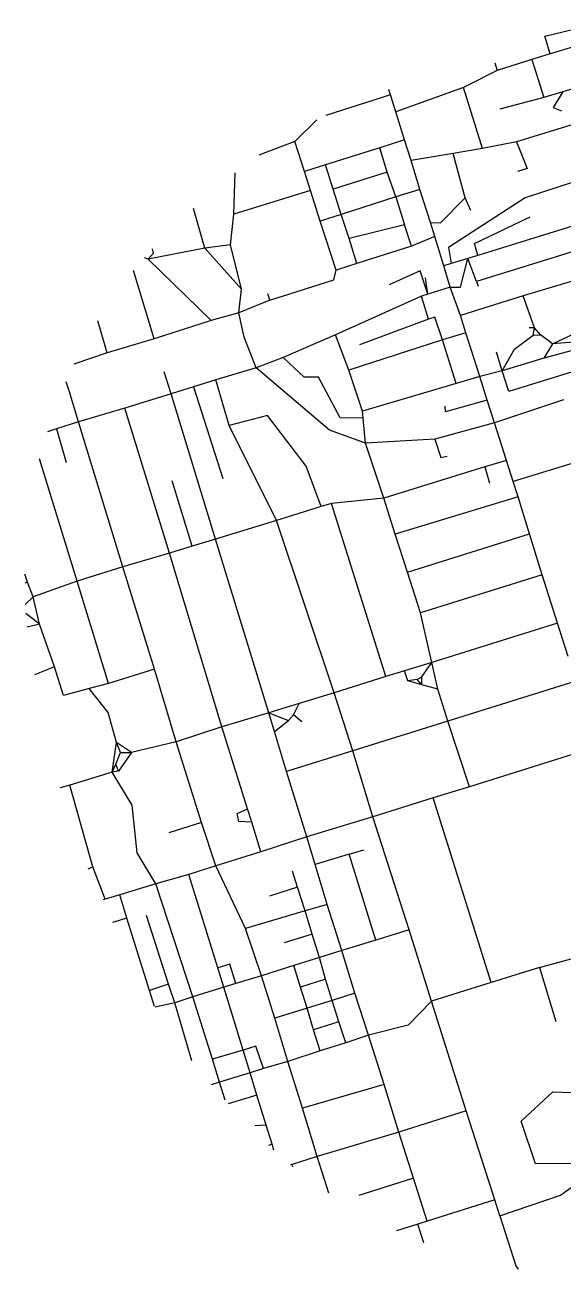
# Model space of a CAD drawing. Header units: metres. Extents: x 628297 to 631448, y 4835165 to 4838004.
# Drawn here: x 628297 to 629395, y 4835268 to 4837804 of the extents above; entities that cross this region are included whole.
import ezdxf

# ---------------------------------------------------------------- set-up
doc = ezdxf.new("R2010")
doc.units = ezdxf.units.M

msp = doc.modelspace()

# ---------------------------------------------------------------- linework, layer by layer
at = {"layer": 'ROADS'}
for points in [[(629368, 4837745), (629357.6, 4837780.8), (629453.6, 4837803.8)], [(629529.3, 4837793.3), (629368, 4837745)], [(629368, 4837745), (629331, 4837733.3)], [(629255.3, 4837726.7), (629260.4, 4837710.9)], [(629331, 4837733.3), (629260.4, 4837710.9)], [(629331, 4837733.3), (629355.5, 4837656)], [(629260.4, 4837710.9), (629191.4, 4837676.2)], [(629468, 4837689.7), (629393.8, 4837667.4)], [(629042.9, 4837661.2), (629039.5, 4837671.9)], [(629191.4, 4837676.2), (629053.7, 4837626.7)], [(629230.5, 4837551.8), (629191.4, 4837676.2)], [(629393.8, 4837667.4), (629355.5, 4837656)], [(629393.8, 4837667.4), (629374.2, 4837635.7), (629391.1, 4837628.7)], [(629042.9, 4837661.2), (628910.6, 4837619)], [(629053.7, 4837626.7), (629042.9, 4837661.2)], [(629355.5, 4837656), (629265.5, 4837631.9)], [(629071.4, 4837569.3), (629053.7, 4837626.7)], [(628892.3, 4837610.2), (628847.4, 4837566.4)], [(629425.8, 4837604.1), (629299.8, 4837565.4)], [(628847.4, 4837566.4), (628773.9, 4837538.3)], [(628867, 4837505.2), (628847.4, 4837566.4)], [(629071.4, 4837569.3), (629020.6, 4837553.3)], [(629084.5, 4837527.4), (629071.4, 4837569.3)], [(629299.8, 4837565.4), (629230.5, 4837551.8)], [(629299.8, 4837565.4), (629321.2, 4837511), (629301.7, 4837505.1)], [(629020.6, 4837553.3), (628909.8, 4837518.7)], [(629035.6, 4837503.8), (629020.6, 4837553.3)], [(629170.3, 4837541.5), (629084.5, 4837527.4)], [(629640, 4837556.6), (629317.4, 4837451.4), (629161.1, 4837350.2), (629166.2, 4837317.2)], [(629230.5, 4837551.8), (629170.3, 4837541.5)], [(629195.1, 4837451.3), (629170.3, 4837541.5)], [(628909.8, 4837518.7), (628867, 4837505.2)], [(628925.5, 4837468.8), (628909.8, 4837518.7)], [(629102.8, 4837468.4), (629084.5, 4837527.4)], [(628722.9, 4837417.9), (628725.9, 4837502.5)], [(628879.6, 4837466.1), (628867, 4837505.2)], [(629035.6, 4837503.8), (628925.5, 4837468.8)], [(629053.2, 4837453), (629035.6, 4837503.8)], [(628879.6, 4837466.1), (628722.9, 4837417.9)], [(628899.5, 4837403.8), (628879.6, 4837466.1)], [(628941.9, 4837417), (628925.5, 4837468.8)], [(629102.8, 4837468.4), (629053.2, 4837453)], [(629124.3, 4837401.1), (629102.8, 4837468.4)], [(629053.2, 4837453), (628941.9, 4837417)], [(629053.2, 4837453), (629071.2, 4837396.5)], [(629124.3, 4837401.1), (629144.4, 4837400), (629195.1, 4837451.3)], [(629206.8, 4837425.7), (629195.1, 4837451.3)], [(628663.9, 4837348.5), (628640.5, 4837429.6)], [(628716.1, 4837355.6), (628722.9, 4837417.9)], [(628941.9, 4837417), (628899.5, 4837403.8)], [(628958.2, 4837368.1), (628941.9, 4837417)], [(629220.9, 4837333.9), (629213.9, 4837358.4), (629327.8, 4837412.8)], [(628931.5, 4837303.5), (628899.5, 4837403.8)], [(629071.2, 4837396.5), (628958.2, 4837368.1)], [(629085.6, 4837352.8), (629071.2, 4837396.5)], [(629133.1, 4837372.3), (629124.3, 4837401.1)], [(629414.1, 4837393.3), (629220.9, 4837333.9)], [(628974.3, 4837317.3), (628958.2, 4837368.1)], [(629133.1, 4837372.3), (629085.6, 4837352.8)], [(629137.9, 4837356.5), (629133.1, 4837372.3)], [(628663.9, 4837348.5), (628548.4, 4837326.1)], [(628548.4, 4837326.1), (628559, 4837338.4), (628557.1, 4837347.4)], [(628716.1, 4837355.6), (628663.9, 4837348.5)], [(628739, 4837265.3), (628663.9, 4837348.5)], [(628739, 4837265.3), (628716.1, 4837355.6)], [(629085.6, 4837352.8), (628974.3, 4837317.3)], [(629151.7, 4837312.4), (629137.9, 4837356.5)], [(629220.9, 4837333.9), (629200.4, 4837327.7)], [(629428.9, 4837345.7), (629218.1, 4837280.9)], [(628548.4, 4837326.1), (628541, 4837328.8)], [(628676.9, 4837201), (628548.4, 4837326.1)], [(628974.3, 4837317.3), (628931.5, 4837303.5)], [(629166.2, 4837317.2), (629151.7, 4837312.4)], [(629164.1, 4837268.9), (629151.7, 4837312.4)], [(629164.1, 4837268.9), (629185.5, 4837268.9), (629200.4, 4837327.7)], [(629200.4, 4837327.7), (629166.2, 4837317.2)], [(629218.1, 4837280.9), (629200.4, 4837327.7)], [(628560.5, 4837163.5), (628518.5, 4837302.8)], [(628796.7, 4837242.5), (628926.8, 4837284.2), (628931.5, 4837303.5)], [(629118.8, 4837254.8), (629103.1, 4837302.2), (629039.7, 4837273.9)], [(629118.8, 4837254.8), (629114.2, 4837288)], [(629447.8, 4837291.6), (629312.9, 4837251.3)], [(628733.6, 4837216.9), (628739, 4837265.3)], [(629164.1, 4837268.9), (629118.8, 4837254.8)], [(629185.1, 4837211.4), (629164.1, 4837268.9)], [(629218.1, 4837280.9), (629221.3, 4837271.3)], [(628796.7, 4837242.5), (628733.6, 4837216.9)], [(628796.7, 4837242.5), (628792.4, 4837255.6)], [(629106.2, 4837250.9), (628930.4, 4837172.3)], [(629118.8, 4837254.8), (629106.2, 4837250.9)], [(629120.4, 4837203.9), (629106.2, 4837250.9)], [(629312.9, 4837251.3), (629185.1, 4837211.4)], [(629336.3, 4837186.1), (629312.9, 4837251.3)], [(628733.6, 4837216.9), (628676.9, 4837201)], [(628744, 4837167.5), (628733.6, 4837216.9)], [(629148.9, 4837161.7), (629133.3, 4837207.7), (629120.4, 4837203.9)], [(629196.3, 4837176.2), (629185.1, 4837211.4)], [(628464.9, 4837135.4), (628445.6, 4837200.8)], [(628676.9, 4837201), (628560.5, 4837163.5)], [(629120.4, 4837203.9), (628979.3, 4837151.9)], [(629336.3, 4837186.1), (629325.4, 4837186.1)], [(629333.9, 4837171), (629336.3, 4837186.1)], [(629348.7, 4837172.1), (629336.3, 4837186.1)], [(628560.5, 4837163.5), (628464.9, 4837135.4)], [(628768.6, 4837105), (628744, 4837167.5)], [(628930.4, 4837172.3), (628824, 4837126)], [(628957.6, 4837100.3), (628930.4, 4837172.3)], [(629148.9, 4837161.7), (628957.6, 4837100.3)], [(629196.3, 4837176.2), (629148.9, 4837161.7)], [(629176.6, 4837072.9), (629148.9, 4837161.7)], [(629224.7, 4837087), (629196.3, 4837176.2)], [(629270.1, 4837098.3), (629295.5, 4837142.9), (629333.9, 4837171)], [(629333.9, 4837171), (629348.7, 4837172.1)], [(629373.2, 4837153.7), (629348.7, 4837172.1)], [(629502.4, 4837163.7), (629355.2, 4837124.4)], [(629373.2, 4837153.7), (629428.1, 4837179.2)], [(629502.4, 4837163.7), (629373.2, 4837153.7)], [(628464.9, 4837135.4), (628396.8, 4837112.2)], [(629270.1, 4837098.3), (629258.9, 4837136.6)], [(629373.2, 4837153.7), (629355.2, 4837124.4)], [(628768.6, 4837105), (628686.4, 4837080.1)], [(628824, 4837126), (628768.6, 4837105)], [(628991.5, 4836951.4), (628918.3, 4836977.5), (628768.6, 4837105)], [(628986.6, 4837002.4), (628939.7, 4837003), (628895.5, 4837085.4), (628866.7, 4837085.6), (628824, 4837126)], [(629355.2, 4837124.4), (629270.1, 4837098.3)], [(628595.2, 4837051.5), (628581.1, 4837096.5)], [(628686.4, 4837080.1), (628641, 4837065.8)], [(628713.9, 4836987.4), (628686.4, 4837080.1)], [(628985.6, 4837016.7), (628957.6, 4837100.3)], [(629224.7, 4837087), (629176.6, 4837072.9)], [(629270.1, 4837098.3), (629224.7, 4837087)], [(629239.8, 4837039.1), (629224.7, 4837087)], [(629431.4, 4837102.1), (629283.7, 4837056.4), (629270.1, 4837098.3)], [(628387.2, 4837057.7), (628381.4, 4837076.5)], [(628406.5, 4836994.6), (628387.2, 4837057.7)], [(628641, 4837065.8), (628595.2, 4837051.5)], [(628641, 4837065.8), (628701, 4836878.9)], [(629176.6, 4837072.9), (628985.6, 4837016.7)], [(628595.2, 4837051.5), (628500.9, 4837022.8)], [(628685.7, 4836755.8), (628595.2, 4837051.5)], [(629239.8, 4837039.1), (629154.7, 4837015), (629154.2, 4837026.5)], [(629254.5, 4836992.7), (629239.8, 4837039.1)], [(629395.7, 4837039.4), (629254.5, 4836992.7)], [(628500.9, 4837022.8), (628406.5, 4836994.6)], [(628591.9, 4836726.7), (628500.9, 4837022.8)], [(628901.4, 4836822.1), (628870.5, 4836904.6), (628791.5, 4837007.6), (628713.9, 4836987.4)], [(628986.6, 4837002.4), (628985.6, 4837016.7)], [(628361.1, 4836980.2), (628343, 4836974.5)], [(628406.5, 4836994.6), (628361.1, 4836980.2)], [(628361.1, 4836980.2), (628381.3, 4836911.7)], [(628496.5, 4836699), (628406.5, 4836994.6)], [(628809.9, 4836793.8), (628713.9, 4836987.4)], [(628991.5, 4836951.4), (628986.6, 4837002.4)], [(629254.5, 4836992.7), (629133, 4836959.5)], [(629279.2, 4836915.9), (629254.5, 4836992.7)], [(629133, 4836959.5), (628991.5, 4836951.4)], [(629133, 4836959.5), (629145.3, 4836922), (629158.2, 4836924.8)], [(629028.8, 4836839.2), (628991.5, 4836951.4)], [(628403.6, 4836669.9), (628326.5, 4836919.2)], [(629234.8, 4836902.7), (629028.8, 4836839.2)], [(629279.2, 4836915.9), (629234.8, 4836902.7)], [(629234.8, 4836902.7), (629244.7, 4836869.7)], [(629292.9, 4836873.1), (629279.2, 4836915.9)], [(629434.6, 4836916.4), (629292.9, 4836873.1)], [(628638.3, 4836741.1), (628597.6, 4836874.5)], [(629302.8, 4836841.9), (629292.9, 4836873.1)], [(628922, 4836828.1), (628901.4, 4836822.1)], [(629028.8, 4836839.2), (628922, 4836828.1)], [(629033.2, 4836475.5), (628922, 4836828.1)], [(629052.4, 4836765.8), (629028.8, 4836839.2)], [(629302.8, 4836841.9), (629052.4, 4836765.8)], [(629326.4, 4836766.6), (629302.8, 4836841.9)], [(628901.4, 4836822.1), (628809.9, 4836793.8)], [(628809.9, 4836793.8), (628685.7, 4836755.8)], [(628927.8, 4836442.3), (628809.9, 4836793.8)], [(628685.7, 4836755.8), (628638.3, 4836741.1)], [(628794.3, 4836401.5), (628685.7, 4836755.8)], [(629077.1, 4836688.4), (629052.4, 4836765.8)], [(629077.1, 4836688.4), (629326.4, 4836766.6)], [(629351.8, 4836682.5), (629326.4, 4836766.6)], [(628591.9, 4836726.7), (628496.5, 4836699)], [(628638.3, 4836741.1), (628591.9, 4836726.7)], [(628698.6, 4836373.1), (628591.9, 4836726.7)], [(628496.5, 4836699), (628403.6, 4836669.9)], [(628561.4, 4836490.7), (628496.5, 4836699)], [(628302.2, 4836667.7), (628297, 4836684.4)], [(629103.7, 4836605.1), (629077.1, 4836688.4)], [(629351.8, 4836682.5), (629103.7, 4836605.1)], [(629383.5, 4836584.3), (629351.8, 4836682.5)], [(628302.2, 4836667.7), (628296.9, 4836666.1)], [(628313.7, 4836637.9), (628302.2, 4836667.7)], [(628403.6, 4836669.9), (628313.7, 4836637.9)], [(628467.6, 4836461.5), (628403.6, 4836669.9)], [(628297.4, 4836622), (628313.7, 4836637.9)], [(628326.6, 4836582.2), (628313.7, 4836637.9)], [(628326.6, 4836582.2), (628299.1, 4836604)], [(629126.7, 4836504), (629103.7, 4836605.1)], [(628326.6, 4836582.2), (628301.8, 4836576.1)], [(628357.2, 4836494.9), (628326.6, 4836582.2)], [(629383.5, 4836584.3), (629126.7, 4836504)], [(629404.9, 4836516.2), (629383.5, 4836584.3)], [(629126.7, 4836504), (629071.3, 4836486.9)], [(629106.5, 4836475.1), (629126.7, 4836504)], [(629139.2, 4836449.9), (629126.7, 4836504)], [(628357.2, 4836494.9), (628316.3, 4836479.1)], [(628427.8, 4836450.8), (628375.4, 4836436.8), (628357.2, 4836494.9)], [(628561.4, 4836490.7), (628467.6, 4836461.5)], [(628605.7, 4836342.6), (628561.4, 4836490.7)], [(629033.2, 4836475.5), (628927.8, 4836442.3)], [(629071.3, 4836486.9), (629033.2, 4836475.5)], [(629078.3, 4836467), (629071.3, 4836486.9)], [(629096.8, 4836469.6), (629106.5, 4836475.1)], [(629106.4, 4836458.8), (629106.5, 4836475.1)], [(628467.6, 4836461.5), (628427.8, 4836450.8)], [(628483.6, 4836340.7), (628466.7, 4836402.4), (628427.8, 4836450.8)], [(629096.8, 4836469.6), (629078.3, 4836467)], [(629106.4, 4836458.8), (629078.3, 4836467)], [(629106.4, 4836458.8), (629096.8, 4836469.6)], [(629139.2, 4836449.9), (629106.4, 4836458.8)], [(629159.8, 4836384.6), (629139.2, 4836449.9)], [(629420.9, 4836466.1), (629159.8, 4836384.6)], [(628856.5, 4836420.2), (628794.3, 4836401.5)], [(628844.9, 4836397.5), (628856.5, 4836420.2)], [(628927.8, 4836442.3), (628856.5, 4836420.2)], [(628965.7, 4836323.9), (628927.8, 4836442.3)], [(628794.3, 4836401.5), (628698.6, 4836373.1)], [(628805.9, 4836363.2), (628794.3, 4836401.5)], [(628794.3, 4836401.5), (628834.6, 4836385.7)], [(628834.6, 4836385.7), (628844.9, 4836397.5)], [(628861.7, 4836383), (628844.9, 4836397.5)], [(628698.6, 4836373.1), (628605.7, 4836342.6)], [(628751.3, 4836205.6), (628698.6, 4836373.1)], [(628805.9, 4836363.2), (628834.6, 4836385.7)], [(629159.8, 4836384.6), (628965.7, 4836323.9)], [(629203.6, 4836250.9), (629159.8, 4836384.6)], [(628830.7, 4836281.6), (628805.9, 4836363.2)], [(628474.8, 4836280.4), (628483.6, 4836340.7)], [(628482.1, 4836296.6), (628491.7, 4836320.8)], [(628491.7, 4836320.8), (628483.6, 4836340.7)], [(628514.4, 4836320.9), (628483.6, 4836340.7)], [(628514.4, 4836320.9), (628488, 4836282.4)], [(628491.7, 4836320.8), (628514.4, 4836320.9)], [(628605.7, 4836342.6), (628514.4, 4836320.9)], [(628657.1, 4836177.9), (628605.7, 4836342.6)], [(628965.7, 4836323.9), (628830.7, 4836281.6)], [(629006.7, 4836189.8), (628965.7, 4836323.9)], [(629463.3, 4836332.3), (629203.6, 4836250.9)], [(628474.8, 4836280.4), (628482.1, 4836296.6)], [(628488, 4836282.4), (628482.1, 4836296.6)], [(628474.8, 4836280.4), (628388.3, 4836254.2)], [(628488, 4836282.4), (628474.8, 4836280.4)], [(628564.3, 4836052.6), (628526, 4836116.1), (628515.9, 4836213.1), (628474.8, 4836280.4)], [(628872.1, 4836148.5), (628830.7, 4836281.6)], [(628388.3, 4836254.2), (628368.9, 4836248.3)], [(628435.3, 4836087.6), (628388.3, 4836254.2)], [(629203.6, 4836250.9), (629129.6, 4836228.4)], [(629129.6, 4836228.4), (629006.7, 4836189.8)], [(629247.7, 4835851.5), (629129.6, 4836228.4)], [(628760, 4836178.3), (628733.6, 4836179.8), (628729.9, 4836196.3), (628751.3, 4836205.6)], [(628760, 4836178.3), (628751.3, 4836205.6)], [(628657.1, 4836177.9), (628590.6, 4836156.8)], [(628686.5, 4836089.3), (628657.1, 4836177.9)], [(628778.2, 4836118), (628760, 4836178.3)], [(629006.7, 4836189.8), (628872.1, 4836148.5)], [(629080.5, 4835958.9), (629006.7, 4836189.8)], [(628872.1, 4836148.5), (628778.2, 4836118)], [(628889.3, 4836092.2), (628872.1, 4836148.5)], [(628778.2, 4836118), (628686.5, 4836089.3)], [(628958.3, 4836113.1), (628988.1, 4836122.4)], [(628958.3, 4836113.1), (628889.3, 4836092.2)], [(628913.4, 4836010.6), (628889.3, 4836092.2)], [(629012.8, 4835938), (628958.3, 4836113.1)], [(628426.1, 4836083.6), (628435.3, 4836087.6)], [(628460.7, 4836021.5), (628435.3, 4836087.6)], [(628631.4, 4836072.2), (628564.3, 4836052.6)], [(628686.5, 4836089.3), (628631.4, 4836072.2)], [(628690.3, 4835881.9), (628631.4, 4836072.2)], [(628747.2, 4835961.9), (628686.5, 4836089.3)], [(628853.2, 4836045.8), (628842.8, 4836078.7)], [(628564.3, 4836052.6), (628490.4, 4836030.7)], [(628639.7, 4835822.6), (628564.3, 4836052.6)], [(628853.2, 4836045.8), (628796.1, 4836027.5)], [(628868.6, 4835997.8), (628853.2, 4836045.8)], [(628460.7, 4836021.5), (628456.9, 4836020.3)], [(628490.4, 4836030.7), (628460.7, 4836021.5)], [(628504.6, 4835982.6), (628490.4, 4836030.7)], [(628589.8, 4835848.2), (628545.3, 4835988.4)], [(628868.6, 4835997.8), (628747.2, 4835961.9)], [(628913.4, 4836010.6), (628868.6, 4835997.8)], [(628882.7, 4835950.1), (628868.6, 4835997.8)], [(628943.4, 4835917.2), (628913.4, 4836010.6)], [(628504.6, 4835982.6), (628475.6, 4835974.2)], [(628551.2, 4835835.6), (628504.6, 4835982.6)], [(628779.5, 4835865.4), (628747.2, 4835961.9)], [(628882.7, 4835950.1), (628825.9, 4835932.4)], [(628898.1, 4835902.4), (628882.7, 4835950.1)], [(629012.8, 4835938), (628943.4, 4835917.2)], [(629080.5, 4835958.9), (629012.8, 4835938)], [(629126.3, 4835813.5), (629080.5, 4835958.9)], [(628943.4, 4835917.2), (628898.1, 4835902.4)], [(628970.2, 4835830.3), (628943.4, 4835917.2)], [(629346.4, 4835882.6), (629490.9, 4835921.9)], [(628727.2, 4835849.8), (628715, 4835889.4), (628690.3, 4835881.9)], [(628898.1, 4835902.4), (628845.5, 4835886.2)], [(628910, 4835858.3), (628898.1, 4835902.4)], [(628702.7, 4835842.5), (628690.3, 4835881.9)], [(628779.5, 4835865.4), (628727.2, 4835849.8)], [(628845.5, 4835886.2), (628779.5, 4835865.4)], [(628806.7, 4835778.8), (628779.5, 4835865.4)], [(628859.2, 4835842.3), (628845.5, 4835886.2)], [(629346.4, 4835882.6), (629247.7, 4835851.5)], [(629346.4, 4835882.6), (629380, 4835772)], [(628589.8, 4835848.2), (628551.2, 4835835.6)], [(628602.5, 4835810.5), (628589.8, 4835848.2)], [(628702.7, 4835842.5), (628639.7, 4835822.6)], [(628727.2, 4835849.8), (628702.7, 4835842.5)], [(628742.4, 4835714), (628702.7, 4835842.5)], [(628910, 4835858.3), (628859.2, 4835842.3)], [(628872.7, 4835799.4), (628859.2, 4835842.3)], [(628923.5, 4835815.4), (628910, 4835858.3)], [(629247.7, 4835851.5), (629126.3, 4835813.5)], [(628561.6, 4835803.1), (628551.2, 4835835.6)], [(628602.5, 4835810.5), (628562.5, 4835801.8)], [(628639.7, 4835822.6), (628602.5, 4835810.5)], [(628637.3, 4835691.9), (628602.5, 4835810.5)], [(628679.7, 4835695.2), (628639.7, 4835822.6)], [(628923.5, 4835815.4), (628872.7, 4835799.4)], [(628970.2, 4835830.3), (628923.5, 4835815.4)], [(628937.1, 4835771.5), (628923.5, 4835815.4)], [(628998.1, 4835744.1), (628970.2, 4835830.3)], [(629126.3, 4835813.5), (629078.9, 4835764.5), (628998.1, 4835744.1)], [(629196.9, 4835589.9), (629126.3, 4835813.5)], [(628872.7, 4835799.4), (628806.7, 4835778.8)], [(628885.8, 4835755.6), (628872.7, 4835799.4)], [(628833.1, 4835690.4), (628806.7, 4835778.8)], [(628937.1, 4835771.5), (628885.8, 4835755.6)], [(628951.3, 4835728.9), (628937.1, 4835771.5)], [(628899.5, 4835712.4), (628885.8, 4835755.6)], [(628998.1, 4835744.1), (628951.3, 4835728.9)], [(629029.4, 4835644), (628998.1, 4835744.1)], [(628742.4, 4835714), (628679.7, 4835695.2)], [(628783.5, 4835676.5), (628767.9, 4835722.2), (628742.4, 4835714)], [(628756.4, 4835667.9), (628742.4, 4835714)], [(628899.5, 4835712.4), (628833.1, 4835690.4)], [(628951.3, 4835728.9), (628899.5, 4835712.4)], [(628693.6, 4835648.5), (628679.7, 4835695.2)], [(628833.1, 4835690.4), (628783.5, 4835676.5)], [(628862.9, 4835595.4), (628833.1, 4835690.4)], [(628756.4, 4835667.9), (628693.6, 4835648.5)], [(628783.5, 4835676.5), (628756.4, 4835667.9)], [(628770, 4835621.8), (628756.4, 4835667.9)], [(628693.6, 4835648.5), (628676.8, 4835643.3)], [(628705.3, 4835612.2), (628693.6, 4835648.5)], [(629029.4, 4835644), (628862.9, 4835595.4)], [(629059.9, 4835546.6), (629029.4, 4835644)], [(628770, 4835621.8), (628711.5, 4835604.2)], [(628789.1, 4835560.6), (628770, 4835621.8)], [(629419.8, 4835483), (629338.4, 4835482.1), (629309.2, 4835568.8), (629373.7, 4835628.7), (629431.7, 4835626.8)], [(628893.1, 4835497.1), (628862.9, 4835595.4)], [(629196.9, 4835589.9), (629059.9, 4835546.6)], [(629255.6, 4835409), (629196.9, 4835589.9)], [(628789.1, 4835560.6), (628765.6, 4835559.6)], [(628801, 4835521.9), (628789.1, 4835560.6)], [(629059.9, 4835546.6), (628893.1, 4835497.1)], [(629089.4, 4835452.8), (629059.9, 4835546.6)], [(628801, 4835521.9), (628793.7, 4835519.6)], [(628804.8, 4835509.9), (628801, 4835521.9)], [(628841.9, 4835481), (628838.9, 4835480.1)], [(628893.1, 4835497.1), (628841.9, 4835481)], [(628843.3, 4835476.3), (628841.9, 4835481)], [(628916.9, 4835422.3), (628893.1, 4835497.1)], [(629089.4, 4835452.8), (628978.3, 4835417.6)], [(629117.2, 4835365.3), (629089.4, 4835452.8)], [(629265.5, 4835375.8), (629389.6, 4835418.3), (629430.5, 4835448)], [(629255.6, 4835409), (629117.2, 4835365.3)], [(629265.5, 4835375.8), (629255.6, 4835409)], [(629098.3, 4835359.2), (629055.2, 4835345.3)], [(629117.2, 4835365.3), (629098.3, 4835359.2)], [(629110.4, 4835320.8), (629098.3, 4835359.2)], [(629265.5, 4835375.8), (629298, 4835274), (629303.3, 4835267.5)]]:
    msp.add_lwpolyline(points, dxfattribs=at)

doc.saveas('drawing.dxf')
